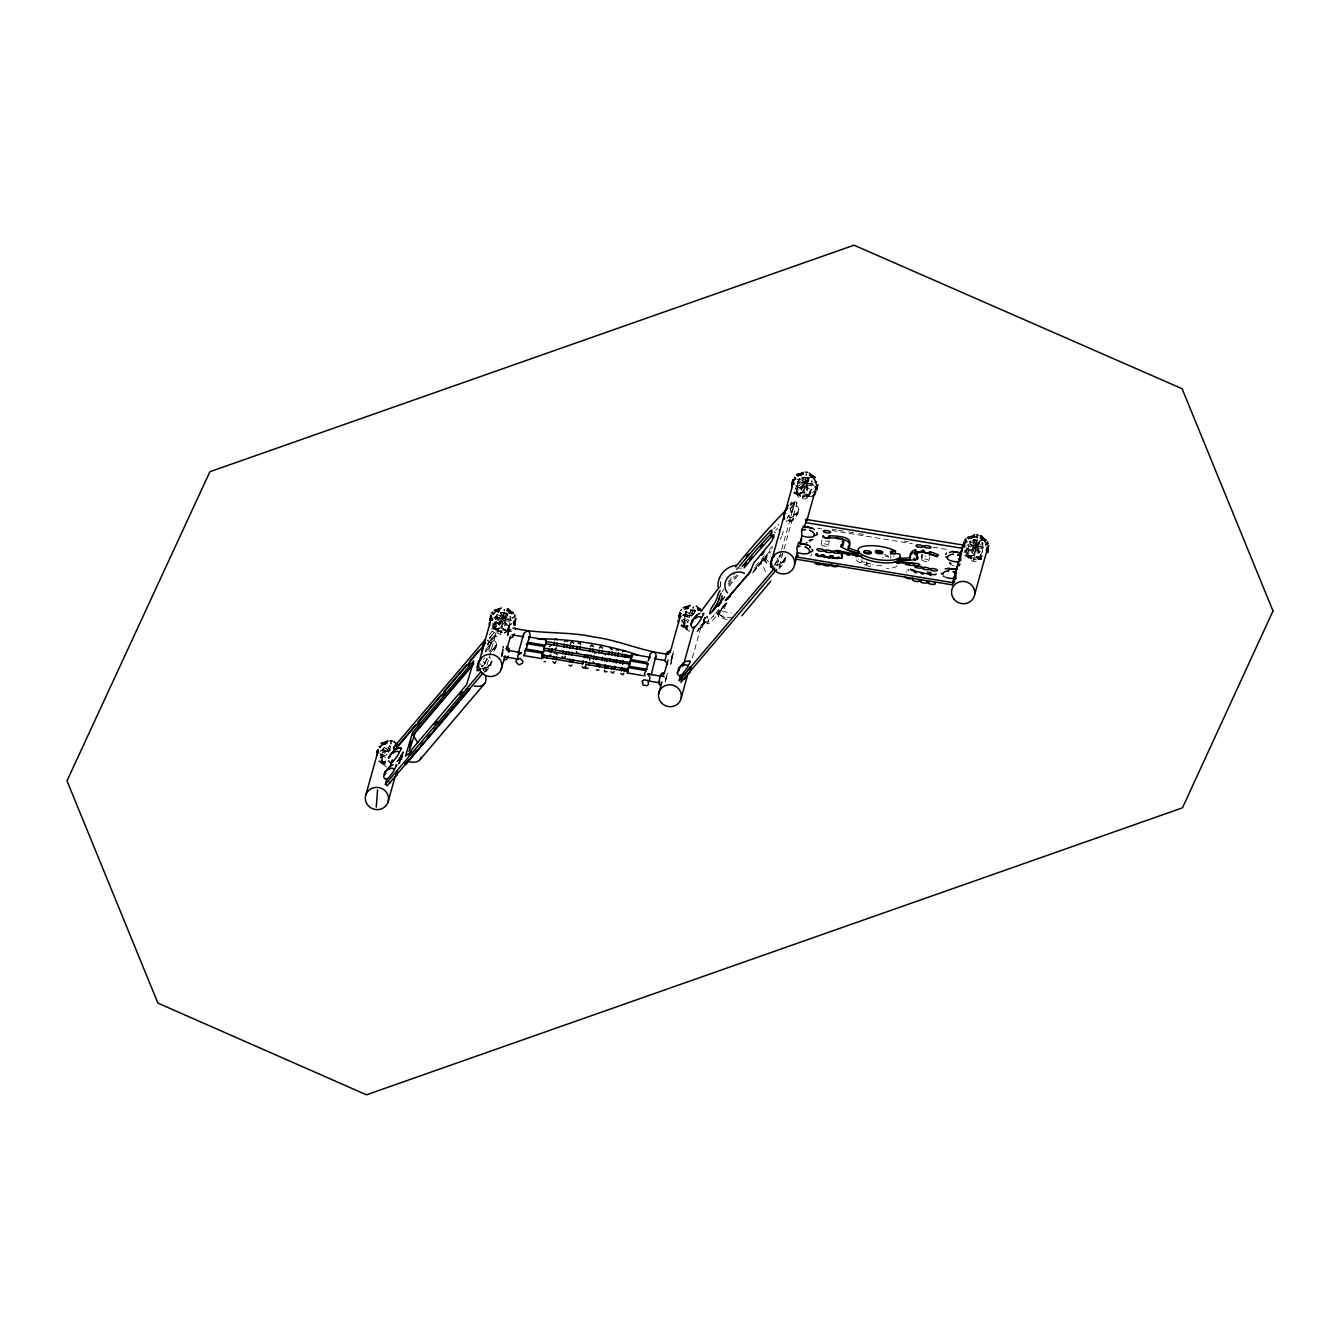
<?xml version="1.0" encoding="UTF-8"?>
<svg xmlns="http://www.w3.org/2000/svg" width="1340" height="1340" viewBox="0 0 1340 1340"><rect width="100%" height="100%" fill="white"/><g stroke="black" fill="none" stroke-linecap="round" stroke-linejoin="round"><path stroke-width="0.75" stroke-dasharray="5 3.75" d="M486.571 669.916L487.224 669.129L484.896 671.725M482.936 670.369A7.755 0.988 -51.9 0 0 484.142 669.012L486.906 665.528L487.844 665.93A15.36 12.244 -88.1 0 0 488.798 666.097L492.165 661.96L490.959 658.359A14.941 9.095 60.9 0 1 490.122 657.773A10.67 6.583 42 0 1 489.234 657.186L489.016 657.387M489.15 651.944L491.546 648.878L492.483 649.28A15.36 12.244 -88.1 0 0 493.455 649.448C494.879 652.144 498.882 639.9 494.879 647.371M665.21 681.809L667.303 673.3L665.93 681.39M696.833 631.24L699.882 628.008M780.115 566.401L780.768 565.631L779.126 567.524M793.548 518.446C794.771 517.006 788.724 524.861 785.977 520.925A7.755 0.988 -51.9 0 0 786.245 520.992M727 603.469L713.935 618.762A16.515 2.077 -51.9 0 1 707.688 623.736L705.845 622.279L707.554 616.132M707.688 623.736L709.413 617.589M721.439 608.98L723.114 606.4L721.54 608.98L724.756 608.578L725.091 606.183L723.483 605.965M724.387 605.379L722.712 607.841M764.068 558.797C775.827 545.598 758.875 570.538 766.916 555.078M403.424 752.058L401.179 757.15M401.95 755.224L401.665 758.122L403.642 755.308M703.802 619.7L704.019 623.402M790.047 507.642L790.533 510.523A15.36 13.735 0.9 0 0 791.052 511.512L791.706 512.366L788.942 515.85A7.755 0.988 -51.9 0 1 787.736 517.207M790.701 504.142L791.689 502.349L792.694 502.785A14.941 7.655 6.5 0 0 793.33 503.354A10.67 6.231 23.4 0 0 794.034 504.024L791.706 512.366M486.001 671.893L491.462 664.004M493.824 651.491L496.102 647.354M496.671 644.724L495.666 641.743A14.941 9.095 60.9 0 1 494.762 641.123A10.67 6.583 42 0 1 493.891 640.537L490.406 644.44A7.755 0.988 -51.9 0 0 486.052 651.039L485.75 651.759M779.009 568.847C782.208 565.312 787.987 559.283 784.553 554.894A14.941 9.095 60.9 0 1 783.95 554.475M797.953 513.471L795.709 514.694A15.36 12.261 -88.1 0 1 794.754 514.527L793.816 514.125L791.052 517.608A7.755 0.988 -51.9 0 1 787.066 521.093L790.181 521.947L792.912 520.49L797.317 514.928L799.009 509.535L797.149 512.617M798.891 509.92L797.92 506.989A14.941 9.095 60.9 0 1 797.032 506.369A10.67 6.583 41.9 0 1 796.144 505.783L792.677 509.686A7.755 0.988 -51.9 0 0 788.322 516.285L788.02 517.006A7.755 0.988 -51.9 0 0 787.082 518.429M401.849 759.613L401.665 755.291M402.955 751.69L401.43 758.641L401.715 756.078L401.079 757.385A12.663 3.216 -22.2 0 0 398.499 757.586M704.069 623.887L703.483 618.963M501.931 655.696L502.651 648.242M508.831 626.098L507.944 635.428L509.167 628.745M501.294 656.181L503.254 646.232L502.249 655.779M774.922 564.525L774.956 564.19A7.755 0.988 -51.9 0 1 779.294 557.574L782.56 553.889M788.288 516.637L792.258 517.341L795.843 514.292M703.534 622.464L705.376 617.539M727.101 619.834L717.955 616.517L720.585 611.174L731.355 612.95M721.138 610.487L717.955 616.517M693.165 609.566L692.428 614.658M977.178 539.333L973.644 560.438L974.364 555.966M689.715 629.616L689.798 629.9M673.367 652.396L673.4 651.374M504.158 613.1L500.741 633.284L501.462 628.829M685.712 611.341L685.058 615.747L692.261 615.529M806.127 477.526L802.727 497.709L803.431 493.254M496.721 614.742L496.185 618.36L503.388 618.142L507.81 614.055L506.922 613.368A12.663 3.668 40.3 0 0 506.135 612.799M798.707 479.167L798.154 482.802L805.96 482.668L812.392 485.181L812.559 484.142L798.322 481.747M383.257 748.658L382.838 751.472L388.667 751.037M510.842 617.958L510.423 620.755L503.455 618.159L498.865 624.591L497.978 623.921A12.663 3.668 40.3 0 0 494.125 621.392M821.303 544.509L822.09 539.367A3.652 1.139 8.6 0 0 822.458 540.003M828.522 545.631A3.652 1.139 8.6 0 0 823.296 543.822A3.652 1.139 8.6 0 0 822.911 545.765A3.652 1.139 8.6 0 0 828.522 545.631L829.293 540.489M864.233 562.03A3.652 1.139 8.6 0 0 861.721 562.063L859.526 562.515L859.912 559.936L858.505 559.098M861.721 562.063L862.106 559.483M870.43 566.719A21.356 6.7 8.6 0 1 865.439 565.279L864.4 564.844L864.786 562.264M864.4 564.844L866.293 564.442L866.678 561.879M921.367 558.294L921.887 554.861M921.786 559.668L922.573 554.525A3.652 1.139 8.6 0 0 922.942 555.162M929.005 560.807A3.652 1.139 8.6 0 0 923.796 558.981A3.652 1.139 8.6 0 0 923.394 560.924A3.652 1.139 8.6 0 0 929.005 560.807L929.525 557.373M389.923 750.299L390.493 746.698L389.069 746.38L390.442 746.849M501.579 628.008L503.823 613.603M692.144 614.574L692.713 610.973M803.565 492.433L805.809 478.028M974.498 555.162L976.743 540.757M379.069 760.483L385.2 764.922L380.476 762.51L382.436 751.154L389.572 751.221M500.49 612.698L504.594 621.408L505.783 625.629L504.728 626.014A12.663 3.216 -22.2 0 0 496.303 630.202L492.417 627.388L498.53 631.827L493.807 629.415L495.783 618.058L502.902 618.125L510.021 620.454L507.441 637.204M683.752 627.405L687.42 629.197L682.697 626.785L684.656 615.429L691.792 615.495M796.848 494.46L800.516 496.252L795.793 493.84L797.752 482.484L805.357 482.635L800.834 489.016L799.963 488.346A12.663 3.668 40.3 0 0 795.391 485.449M809.125 496.52L806.312 497.073L810.03 496.236L811.99 484.879L805.39 482.635L800.365 489.201L801.253 489.887A12.663 3.668 40.3 0 1 807.635 496.57L810.801 496.42M980.126 555.731L982.589 551.695C977.982 553.906 982.538 560.472 976.927 561.125C973.041 564.224 963.058 553.721 971.45 558.998L966.726 556.569L968.686 545.212L975.805 545.263L982.924 547.591L980.964 558.947L977.228 559.802L981.718 559.149M673.216 653.351L670.737 664.389L672.915 653.166L671.307 662.379M509.2 625.445L508.044 631.793L504.326 632.648L511.361 629.9L505.666 632.145A12.663 3.668 40.3 0 0 499.267 625.462L498.396 624.758L503.471 618.192L505.699 626.115L506.755 625.763A12.663 3.216 -22.2 0 1 509.418 624.976M665.762 680.837L666.717 675.31M665.226 681.943L666.231 677.052L665.025 680.05M705.007 617.857L703.299 621.659M400.258 755.442L401.799 756.145L402.352 751.355L401.833 756.078L400.174 755.392M382.386 761.539L382.704 757.753L380.175 753.566L382.687 757.787L381.465 763.08M495.767 628.36L496.018 624.674L494.343 621.191C497.408 623.77 496.654 633.2 491.613 628.326M684.639 625.73L684.924 622.028L683.216 618.561C686.465 620.638 684.891 631.408 681.29 624.758L685.192 627.572A12.663 3.216 -22.2 0 1 688.207 625.797M797.752 492.785L798.02 489.067L795.491 484.896C801.303 489.083 792.744 497.04 802.04 498.497C810.399 500.858 807.953 492.668 811.655 488.932L809.193 493.019M968.669 555.514L968.954 551.795L966.425 547.625C972.153 550.975 964.381 560.371 971.969 555.095C985.302 559.618 977.597 554.911 970.93 555.396M502.617 654.54L502.802 653.635M507.257 632.028C505.833 628.41 498.53 626.232 494.745 629.934C503.873 641.391 506.688 629.013 511.344 623.502L507.207 628.577M502.902 653.769L502.986 649.548L502.835 653.468M509.485 629.817L508.011 634.188L509.167 627.338M506.286 630.504L503.003 628.376L498.011 628.242M798.288 493.371L804.988 492.768L809.293 496.554M979.188 557.658L980.227 559.283L981.701 558.596L980.244 559.266M490.239 664.02L492.081 660.938M783.783 560.522L785.625 557.44M398.734 763.666L400.359 757.854M488.212 640.051L488.279 645.277A15.36 13.735 1 0 0 488.782 646.265L489.435 647.12L486.671 650.604A7.755 0.988 -51.9 0 1 485.465 651.96M482.383 666.834L484.795 663.769L486.185 658.761M489.435 647.12L491.763 638.778A10.67 6.248 23.5 0 1 491.077 638.108A14.941 7.655 6.6 0 1 490.44 637.538L489.167 637.471M486.588 658.56L483.841 668.426L485.683 669.883L495.616 634.356L493.756 632.899L487.023 640.838M488.798 650.67L493.756 632.899M488.916 665.695L487.224 667.722L491.881 661.206M698.91 628.125L698.274 630.085M692.378 657.856L701.808 624.055M703.919 622.162L705.476 616.065M726.833 602.631L717.805 613.335L722.595 616.969A18.291 17.353 15.6 0 0 727.235 618.075M718.006 614.423L717.805 613.335M718.207 613.703L718.826 614.993L717.553 614.105L726.33 603.72M753.365 571.828L763.616 559.266A18.258 17.32 15.6 0 1 766.916 562.616M765.24 557.658L765.643 556.217M782.208 535.163L783.297 531.243M790.483 505.297L791.119 503.74L790.349 504.409M774.369 565.095A7.755 0.988 -51.9 0 0 775.575 563.738L778.339 560.254L779.729 555.263M777.384 564.91L781.17 551.326M781.722 549.383L795.139 501.328L796.898 502.852L794.938 501.512M779.227 566.368L783.565 550.824M784.118 548.881L796.999 502.768L790.181 509.3M792.979 516.989L798.791 509.803M703.936 620.386L703.651 622.916L704.036 620.386M496.537 644.557L491.043 651.542L493.572 649.046M785.424 557.691L780.215 564.525L775.793 565.061L777.25 565.463M495.7 648.225L494.628 649.314L495.314 648.409M797.953 512.835L796.345 515.13L798.238 512.784M784.57 560.723L782.409 562.599A15.36 12.261 -88.1 0 1 781.388 562.415L780.45 562.03L777.686 565.514M502.885 653.786L501.813 656.382L502.383 655.595M383.726 748.842L380.493 751.288L384.63 747.151L380.61 751.355M493.957 618.259L497.978 614.055L496.922 615.914M685.795 613.301L686.851 611.425M797.568 481.73L799.963 478.481L798.891 480.34M969.976 542.884L970.88 541.209L969.825 543.069M685.946 613.1L682.948 615.495L686.851 611.442M704.069 624.088L697.604 631.475M381.448 756.698L380.208 757.686M494.795 623.586L492.45 625.06M683.668 620.973L681.893 622.212M796.781 488.011L795.524 489.016M967.698 550.74L964.8 552.381M813.531 539.065L808.824 542.097M689.045 619.867L687.738 621.961L686.851 621.291A12.663 3.668 40.3 0 0 683.752 619.197M966.308 548.16A12.663 3.668 40.3 0 1 970.88 551.058L971.768 551.745L980.244 541.377M811.839 554.576L810.633 556M400.811 760.316L402.184 756.145M483.455 661.457L483.606 661.86A15.36 13.735 1 0 0 484.142 662.915L484.795 663.769M776.982 557.943L777.133 558.361A15.36 13.735 0.9 0 0 777.686 559.417L778.339 560.254M785.006 560.505L783.531 562.365L784.419 561.761M400.141 761.271L398.667 763.147M400.325 762.51L398.365 764.269M728.407 585.48L729.111 584.575A121.622 15.36 -51.9 0 1 736.715 575.044M729.395 586.082L729.948 585.379A112.493 14.204 -51.9 0 1 737.988 575.312M701.691 625.914L702.847 624.423M490.876 665.277L489.971 665.963L490.658 665.059M703.969 623.485C700.401 627.053 708.994 619.348 706.565 616.232M699.966 626.467L702.931 623.251M795.642 514.527L797.417 512.249M398.817 760.014L401.464 756.782M493.371 649.28L495.147 647.002M488.731 665.93L490.507 663.652M769.21 550.087L771.522 547.256A16.515 2.077 -51.9 0 0 774.118 543.839M483.64 659.313L484.728 658.007M380.058 754.119A12.663 3.668 40.3 0 1 384.63 757.016L386.808 754.454M497.978 623.921L506.922 613.368M489.217 634.909L492.081 631.525M498.865 624.591L507.81 614.055M499.267 625.462L508.212 614.926A12.663 3.668 40.3 0 1 508.982 615.562M489.368 638.879L493.019 633.703A3.467 1.005 40.3 0 1 492.735 631.542A3.467 1.005 40.3 0 1 496.889 634.808A3.467 1.005 40.3 0 1 495.716 635.83L487.174 645.093M487.526 643.887L495.616 634.356M485.197 650.269L497.324 635.981M505.666 632.145L509.116 628.058M695.812 610.755L692.261 614.909L690.335 610.202A12.663 3.216 -22.2 0 1 692.144 609.65M799.963 488.346L808.908 477.81A12.663 3.668 40.3 0 0 808.12 477.224M800.834 489.016L808.623 479.854M801.253 489.887L809.109 480.641M807.635 496.57L812.258 491.127M715.66 613.184L719.731 608.394M755.659 566.049L765.14 554.877M725.426 603.452L717.302 613.017A7.303 0.921 -51.9 0 1 713.399 616.517M755.207 568.344L771.455 549.199A7.303 0.921 -51.9 0 0 772.644 547.742M753.214 571.527L763.616 559.266M752.259 573.252A55.476 7.002 -51.9 0 1 756.162 569.098L771.053 551.527M970.88 551.058L979.825 540.523M971.768 551.745L979.557 542.566M980.093 559.316L978.569 559.283A12.663 3.668 40.3 0 0 972.17 552.616L981.115 542.08M978.569 559.283L983.175 553.856M487.894 658.56L485.75 661.089A7.755 0.988 -51.9 0 0 481.78 666.834M784.202 560.019L779.612 564.877M714.321 614.775L712.076 617.321A16.515 2.077 -51.9 0 1 705.845 622.279M692.629 615.144L693.819 613.837M497.073 615.73L494.075 618.108L495.716 617.137M797.719 481.546L799.059 480.156M773.85 528.714L775.659 526.838M775.693 530.171L777.518 528.295M809.31 478.648L805.407 482.668L807.685 490.541L808.724 490.189A12.663 3.216 -22.2 0 1 812.241 489.201M694.338 613.335L694.891 612.816M790.969 505.314L795.139 501.311M486.068 668.392L487.257 667.42L482.232 668.677M398.064 760.768C395.568 762.728 403.776 756.698 403.038 752.226M794.034 504.024L790.567 507.927A7.755 0.988 -51.9 0 0 789.327 509.518M491.763 638.778L488.296 642.664A7.755 0.988 -51.9 0 0 487.056 644.272M507.341 614.222L503.505 618.159L500.423 613.184L501.462 612.832A12.663 3.216 -22.2 0 1 502.366 612.548M792.476 519.652L790.248 520.908L787.284 520.238M485.549 671.055L484.46 671.843M808.439 479.519L805.374 482.601L802.392 477.609L803.447 477.258L808.724 490.189M979.356 542.248L976.307 545.33L978.619 553.269L979.657 552.901A12.663 3.216 -22.2 0 1 983.175 551.929M812.928 539.534L809.896 540.439L815.273 539.35M385.166 761.957A12.663 3.216 -22.2 0 0 382.972 763.298L379.086 760.483M802.476 477.124L806.58 485.834L807.752 490.055L806.714 490.44A12.663 3.216 -22.2 0 0 798.288 494.628L794.385 491.814C794.268 495.984 800.667 492.685 798.271 493.438M973.393 539.853L977.513 548.562L978.686 552.784L977.63 553.169A12.663 3.216 -22.2 0 0 969.222 557.34L965.319 554.525M777.518 525.18L778.825 524.325M689.48 631.509L683.635 627.304L687.956 625.311L686.901 625.613M968.652 544.274L966.86 545.413M790.784 502.869L791.756 502.332M682.831 615.63L684.472 614.675M685.192 626.333L686.063 625.847L685.142 626.517M386.724 767.183L381.414 763.03L385.736 761.036L384.68 761.338M381.414 763.03L378.282 761.422M683.685 627.355L680.502 625.696M511.696 631.173L507.173 632.179M797.568 487.743L811.806 482.735M495.582 623.318L509.82 618.309M684.472 620.688L688.023 619.432M382.252 756.413L387.595 754.537M968.502 550.455L982.723 545.447M976.173 539.434A12.663 3.216 -22.2 0 0 974.364 539.97L973.326 540.338L976.391 545.38L971.299 551.913L972.17 552.616M508.212 613.218L504.292 613.871L500.591 612.481L507.391 613.368L500.624 612.38M799.997 492.668L804.971 492.802L808.271 494.929M698.626 629.281L702.244 627.204L704.522 621.442M400.007 756.179L401.799 756.145M808.271 478.229L802.559 476.906M695.175 611.174L689.464 609.868M950.428 563.202L949.206 562.767L951.769 563.353M790.617 517.558L789.159 517.173M483.706 668.962L482.232 668.559M802.426 496.772L804.402 497.023M973.359 559.483L975.336 559.752M500.456 632.346L502.433 632.597M832.09 529.216L836.21 529.903M838.27 530.238L846.512 531.595M848.572 531.93L856.813 533.287M858.873 533.621L865.054 534.627M904.215 541.058L908.336 541.729M817.551 528.178L821.671 528.848M831.972 530.539L912.339 543.739M932.958 547.122L947.38 549.484M797.585 483.556L811.822 485.951M795.943 493.053L810.181 495.448M983.493 546.854L969.255 544.476L969.088 545.514L976.877 545.38L983.325 547.909M968.519 546.284L982.756 548.663M966.877 555.782L981.115 558.16M685.226 614.692L691.557 615.764L690.837 616.601L689.011 612.162M684.489 616.5L690.117 617.455M682.847 625.998L688.341 626.919M496.336 617.321L510.574 619.716M495.616 619.13L509.853 621.525M493.957 628.628L508.195 631.023M383.005 750.417L388.198 751.288M382.269 752.226L386.021 752.862M380.627 761.723L386.121 762.644M768.457 561.628L764.805 558.077L760.115 562.683L762.996 565.798L765.542 571.828M760.115 562.884L764.989 558.11M808.59 540.154L809.812 540.422M953.879 566.1L947.95 563.085M977.262 540.874L973.343 539.35L977.212 541.025M977.262 540.891L973.527 539.518M389.052 746.397L390.476 746.732M796.781 494.41L793.598 492.752M683.031 614.96L690.669 617.707M719.027 614.273L722.796 616.249A18.291 17.353 15.6 0 0 732.193 617.271M859.526 562.515L858.119 561.661A21.356 6.7 8.6 0 1 856.277 559.752M964.515 555.464L967.832 557.072L965.319 554.542M718.927 614.625L717.704 613.687M384.63 757.016L385.518 757.686M969.624 543.253L981.6 552.666M798.69 480.541L810.683 489.938M775.642 533.002L773.917 531.745M754.303 567.641L756.162 569.098M685.594 613.486L690.083 617.003M496.705 616.099L508.697 625.512M383.374 749.211L386.372 751.556M687.269 622.145L688.14 622.849M814.553 486.286L812.006 483.439M796.446 491.83L798.556 493.69A10.938 10.385 15.6 0 0 806.73 495.515L809.427 494.728A10.938 10.385 15.6 0 0 813.698 491.328M381.113 760.5L383.24 762.36A10.938 10.385 15.6 0 0 388.567 764.269M388.031 747.318L389.588 749.998M509.987 618.829L511.076 620.437L509.368 617.003L511.109 620.621M388.114 747.318L389.873 750.802M691.808 614.273L690.284 611.626L692.093 615.077M974.364 539.97L979.657 552.901M972.354 540.238L977.63 553.169M965.973 549.417L969.222 557.34M806.714 490.44L801.42 477.509A12.663 3.216 -22.2 0 0 800.482 477.878M795.726 488.363L798.288 494.628M681.943 619.633L685.192 627.572M501.462 612.832L506.755 625.763M500.138 614.792L504.728 626.014M493.74 623.938L496.303 630.202M400.392 755.726L401.079 757.385M388.767 747.502L390.041 750.635M386.791 747.888L388.617 752.326M380.409 757.033L382.972 763.298M982.89 545.95L982.17 542.214L982.287 544.141M811.973 483.221L811.353 481.429M979.942 556.569L979.992 557.507M809.008 493.84L809.058 494.795M507.022 629.415L507.073 630.353M884.216 554.325A14.606 4.573 8.6 0 1 890.363 558.093M890.715 555.865A14.606 4.573 8.6 0 1 890.229 558.194M736.297 569.936A112.493 14.204 -51.9 0 1 738.307 567.473M763.415 559.986A18.258 17.32 15.6 0 1 766.715 563.336M720.317 585.697A18.81 17.855 15.6 0 1 720.535 582.649L720.736 581.928A18.81 17.855 15.6 0 0 720.602 586.501M736.631 568.093A18.81 17.855 15.6 0 1 741.439 568.227M687.035 628.108A11.507 10.904 15.6 0 1 682.395 624.474M808.975 495.7A11.675 11.088 15.6 0 1 795.34 491.629M979.892 558.412A11.675 11.088 15.6 0 1 964.783 551.762M510.322 629.415A11.675 11.088 15.6 0 1 492.232 625.378M400.978 755.023A11.675 11.088 15.6 0 1 396.975 762.527M385.552 764.319A11.675 11.088 15.6 0 1 380.56 760.952M728.089 583.922A112.493 14.204 -51.9 0 1 734.119 576.351M721.925 591.979A7.303 0.921 -51.9 0 1 724.119 589.014M969.574 541.209A15.829 4.573 40.3 0 1 976.274 545.598M964.582 551.243A15.829 4.02 -22.2 0 1 982.823 543.772M982.739 556.033A10.938 10.385 15.6 0 1 980.361 557.457L977.664 558.244A10.938 10.385 15.6 0 1 969.49 556.418L967.363 554.559A10.938 10.385 15.6 0 1 964.917 549.635M981.885 542.717A12.663 3.668 40.3 0 1 983.359 544.057M969.574 541.377A12.663 3.216 -22.2 0 1 970.495 540.975M799.544 478.966A15.829 4.573 40.3 0 1 805.34 482.869M795.441 487.408A15.829 4.02 -22.2 0 1 811.889 481.043M811.705 480.658A12.663 3.668 40.3 0 1 812.442 481.328M796.865 479.486A12.663 3.216 -22.2 0 1 797.752 479.067M694.237 609.633A12.663 3.668 40.3 0 1 695.024 610.169M685.544 611.442A15.829 4.573 40.3 0 1 692.244 615.814A15.829 4.02 -22.2 0 0 691.088 616.249M681.423 620.923A15.829 4.02 -22.2 0 1 689.916 616.702M684.639 612.011A12.663 3.216 -22.2 0 1 686.465 611.191M688.006 627.924A10.938 10.385 15.6 0 1 685.46 626.634L683.333 624.775A10.938 10.385 15.6 0 1 681.775 622.464M720.501 586.87A18.81 17.855 15.6 0 1 721.992 577.909M728.34 581.744A121.622 15.36 -51.9 0 1 734.856 573.587M781.589 536.636A16.515 2.077 -51.9 0 1 780.232 539.048M389.036 745.643A12.663 3.216 -22.2 0 1 389.923 745.375M389.052 750.802A15.829 4.573 40.3 0 0 383.324 747.167A12.663 3.216 -22.2 0 1 384.245 746.916M399.655 757.603A10.938 10.385 15.6 0 1 396.489 761.974M380.108 756.078A15.829 4.02 -22.2 0 1 386.54 752.896M510.255 624.775A12.663 3.216 -22.2 0 1 511.059 624.607M497.576 614.541A15.829 4.573 40.3 0 1 503.371 618.444M492.534 623.535A15.829 4.02 -22.2 0 1 493.455 622.983M494.427 622.43A15.829 4.02 -22.2 0 1 510.875 616.45M509.837 628.879A10.938 10.385 15.6 0 1 507.458 630.303L504.744 631.09A10.938 10.385 15.6 0 1 496.587 629.264L494.46 627.405A10.938 10.385 15.6 0 1 492.902 625.093M509.719 616.232A12.663 3.668 40.3 0 1 511.16 617.589M812.593 539.183A7.755 2.429 8.6 0 1 809.645 539.635M480.34 663.752A67.67 19.564 40.3 0 1 482.015 666.7M482.752 668.124A67.67 19.564 40.3 0 1 484.494 672.144M906.142 572.13A3.652 1.139 8.6 0 1 906.259 571.56M925.957 556.217A3.652 1.139 8.6 0 1 925.019 556.033M921.82 554.559A3.652 1.139 8.6 0 1 921.3 555.346M897.063 566.016A21.356 6.7 8.6 0 1 886.561 568.512M885.221 556.067A21.356 6.7 8.6 0 1 888.47 557.072M881.737 565.815A21.356 6.7 8.6 0 1 872.591 564.542M870.816 564.14A21.356 6.7 8.6 0 1 865.824 562.7M866.829 562.683A3.652 1.139 8.6 0 1 866.293 564.442M882.457 557.775A3.652 1.139 8.6 0 1 883.311 557.775M828.706 540.975A3.652 1.139 8.6 0 1 825.457 541.058M894.333 556.167A3.652 1.139 8.6 0 1 893.395 556.05M400.928 758.708L400.392 759.646L400.928 758.708M671.407 658.275C670.017 668.007 673.183 648.074 671.407 658.275M704.388 618.644L704.069 620.269L704.606 617.623L704.388 618.644M400.643 760.165L399.471 761.639L400.627 760.149M401.615 758.189L400.945 759.01L401.682 758.105M497.173 628.494L496.286 629.013L497.173 628.46M383.826 761.589L382.955 762.108L383.843 761.572M970.076 555.631L969.205 556.167L970.076 555.614M809.377 477.794L804.385 477.727L809.377 477.794M695.226 611.057L689.514 609.75L695.226 611.04"/><path stroke-width="1.5" d="M395.819 776.229L396.003 775.592M690.418 667.588L689.731 667.035A7.755 0.988 -51.9 0 1 684.422 674.924L681.859 677.722L682.646 678.325A15.36 7.018 8.3 0 1 683.199 678.944L684.137 679.38L686.499 675.896M689.43 672.781L689.899 671.909L689.363 672.847M799.896 546.184C801.504 545.413 794.637 546.586 797.2 550.338A15.36 11.876 -68 0 1 797.25 551.494L797.267 552.566L801.42 553.604A7.755 2.429 8.6 0 0 809.461 552.365C811.337 549.166 803.313 546.033 805.357 547.089M814.519 529.585C810.951 527.039 799.528 523.505 801.839 533.621A15.36 11.876 -68 0 1 801.906 534.844L801.923 535.916L806.06 536.955A7.755 2.429 8.6 0 0 814.1 535.715C815.96 532.516 808.037 529.417 809.946 530.422M960.663 560.69L960.646 557.674A14.941 12.177 -68.2 0 1 960.562 556.469A10.67 8.392 87.1 0 1 960.562 555.38L960.194 555.246M465.114 693.735L462.166 697.319M525.029 650.453L542.616 653.233L541.695 658.593L523.722 655.562L524.292 654.557M542.616 653.233L541.729 658.593M525.732 648.945L543.554 651.944L544.459 646.583M527.625 642.295L545.413 645.277L546.318 639.934L528.563 636.936C529.4 637.606 527.709 644.372 528.077 641.274M546.335 639.917L545.447 645.277M718.156 587.037C716.95 576.217 725.844 566.217 736.514 565.329M515.431 628.192L515.364 629.18M964.616 543.973A12.663 3.216 -22.2 0 0 963.929 544.409L963.728 547.105L963.845 542.164M963.276 545.698L963.862 542.164M491.847 619.516L490.272 618.561L490.943 615.01L490.306 619.834L491.696 618.929M658.794 683.065L660.168 676.382L663.585 674.724M664.975 660.922L666.885 652.362L670.352 650.57M962.924 545.079L962.254 548.294L805.642 522.6L806.228 519.468L962.907 545.011L959.222 559.869A15.36 12.546 85.4 0 0 958.787 560.941L958.418 561.946L954.08 561.594A7.755 2.429 8.6 0 1 947.413 558.596M582.699 663.836L583.118 661.122L582.699 663.836L541.98 657.002L542.298 655.009L627.991 669.213L627.355 672.981L643.284 675.662M542.348 654.958L541.996 656.952M543.839 650.336L544.191 648.225L629.85 662.546L629.616 664.121L543.839 650.336L544.476 646.583L526.402 643.552L527.056 646.818L526 648.828M544.207 648.292L543.588 651.927M545.715 643.635L546.067 641.525L631.71 655.913L631.341 658.024L545.698 643.686L546.067 641.542M552.918 661.659L554.693 663.367L555.983 661.793M557.172 654.64L556.669 653.082L554.525 653.183M571.409 655.344L571.945 652.279L571.812 653.401M573.688 643.334L571.912 641.609L570.606 643.183M576.401 651.525L576.786 652.999L578.712 653.233M576.82 649.28L577.356 646.215L577.004 647.923M580.639 644.624L580.136 643.066L577.992 643.183M582.146 666.566L583.922 668.275L585.228 666.7M584.977 654.506L584.441 657.706L584.893 655.21M585.781 664.573L585.647 668.241L588.176 668.308M587.305 658.158L587.858 654.942L587.506 657.304M589.717 659.967L589.583 658.945M593.436 646.65L591.794 644.942L590.354 646.5M602.514 648.175L600.739 646.45L599.449 648.024M604.407 670.168L604.692 671.541M612.397 649.833L610.202 648.175M613.301 662.462L613.737 660.034M619.867 663.468L620.319 661.139M586.836 664.523L627.622 671.374L627.991 669.213M629.482 664.69L630.118 660.922L648.041 663.937L646.517 668.811M383.893 743.633L386.439 742.511L383.86 744.052M497.19 610.94L499.77 609.415M511.428 613.335L510.641 611.66L509.1 612.665M686.08 608.327L690.268 605.278M799.176 475.365L803.364 472.333M813.413 477.76L811.102 475.784A12.663 3.216 -22.2 0 0 810.549 475.784M970.11 538.094L974.297 535.045M984.347 540.489L983.543 538.814M376.255 807.149L377.578 789.846M956.107 570.254A10.67 7.538 67.2 0 1 956.408 569.433A14.941 8.609 52.2 0 1 956.743 568.78L954.582 576.518A15.36 12.546 85.4 0 0 954.13 577.59L953.779 578.595L950.01 578.344M959.959 563.889L959.289 565.614M647.136 669.33L629.214 666.332L629.582 663.501M630.118 661.056L629.951 662.379M648.058 661.039L649.9 657.27L631.978 654.272L631.81 655.729M784.738 512.416L786.01 509.502L785.274 510.389M477.827 663.803L479.083 660.888L478.363 661.793M485.331 642.496L482.852 645.461L482.685 648.091M509.133 651.759L509.016 648.577L506.419 646.583M809.863 546.234C806.395 542.801 797.551 545.413 798.992 542.08M802.995 526.352L804 525.95M550.053 651.927L550.254 650.403M556.736 657.119L556.217 659.933L556.485 658.66M579.718 649.515L580.22 646.701L580.103 647.823M607.204 658.61L606.685 661.441L606.953 660.151M609.063 651.96L608.544 654.741L608.745 653.25M609.6 661.508L610.102 658.677L609.985 659.799M955.688 579.232L955.99 574.324A14.941 12.177 -68.2 0 1 955.923 573.118L956.174 572.615M771.455 559.299L774.219 555.648M806.161 520.858L806.295 519.317M961.919 550.522L961.417 552.097A14.941 8.609 52.2 0 0 961.065 552.767L961.065 552.784M546.971 655.813L546.502 658.308L546.703 657.421M549.082 649.197L548.747 651.156M565.932 652.027L565.48 654.523L565.748 653.233M567.155 645.26L566.686 647.756L566.954 646.466M586.334 655.444L586.284 655.83M586.334 662.412L586.284 662.798M590.052 649.096L589.583 651.592L589.784 650.721M596.87 657.203L596.4 659.716L596.669 658.426M599.148 650.62L598.679 653.116L598.947 651.843M605.094 658.593L604.625 661.089L604.909 659.816M615.596 653.384L615.127 655.88L615.412 654.607M621.794 656.248L622.179 654.49M628.091 669.045L628.259 667.588L646.198 670.603L644.54 673.216L645.026 675.829M856.997 555.078L857.751 556.636L855.875 556.385M553.755 657.337C554.241 653.836 552.867 661.508 553.537 658.577M557.055 643.954C557.541 640.436 556.184 648.141 556.837 645.193M563.001 651.927C563.47 648.409 562.147 656.114 562.8 653.149M564.207 645.143C564.693 641.609 563.353 649.264 564.006 646.382M569.818 660.034C570.321 656.466 568.931 664.205 569.601 661.273M573.118 646.65C573.62 643.083 572.247 650.821 572.917 647.89M585.865 662.731L585.999 661.608L585.798 662.496M611.844 653.149L611.978 652.061L611.559 654.724M624.574 669.23L624.708 668.107L624.306 670.804M629.566 663.953L629.247 666.265M797.132 553.018L795.709 559.132L952.338 584.843L962.589 547.089L960.931 553.018L961.718 552.716M838.304 538.898L838.405 538.211A4.422 1.39 8.6 0 1 842.257 539.149L842.927 539.802A22.947 7.202 8.6 0 1 842.709 543.889L842.374 544.141A9.196 2.881 8.6 0 0 841.889 547.122A22.964 7.202 8.6 0 0 856.193 552.633L858.086 554.408L856.226 554.157A54.873 17.202 8.6 0 1 838.874 550.673A2.73 0.854 8.6 0 0 835.892 551.427M841.001 546.251L840.9 546.938A9.196 2.881 8.6 0 1 842.039 546.368L842.374 546.117A22.947 7.202 8.6 0 0 842.592 542.03L842.056 541.444M892.172 553.688L892.557 551.108L895.489 551.075L895.087 553.638L892.172 553.688A3.652 1.139 8.6 0 0 890.296 554.073M952.338 584.843L960.747 553.604M384.815 772.409L385.92 771.053L384.865 772.761M689.38 661.692A7.755 0.988 -51.9 0 1 688.693 664.724L688.14 665.528A7.755 0.988 -51.9 0 1 682.847 673.585L680.284 676.382L679.397 675.812A15.36 8.492 60.2 0 0 678.559 675.193L677.219 673.333L679.011 667.839M702.746 613.804A7.755 0.988 -51.9 0 1 702.076 616.836L701.524 617.79A7.755 0.988 -51.9 0 1 696.214 625.696L693.651 628.477L692.847 627.84A15.36 8.492 60.2 0 0 691.926 627.304L690.72 623.686L693.517 619.566M684.623 678.476L685.176 677.337M605.027 666.566L604.826 668.091L605.027 667.219M605.178 666.399L605.362 664.858L605.094 666.818M624.792 655.93C624.172 660.587 625.562 651.123 624.943 655.763M376.892 751.79L376.724 755.241L377.679 750.367A12.663 3.216 -22.2 0 1 378.366 749.931A11.675 11.088 15.6 0 0 377.763 752.795M964.75 546.67L963.175 545.715L962.84 547.692L963.929 544.409M390.861 743.834L391.146 742.193M490.256 618.628L489.921 620.537L491.01 617.271M504.192 610.739L504.393 609.583M568.73 653.501C569.701 648.543 567.959 657.739 568.797 653.753M588.947 663.87C589.918 658.778 588.109 668.727 589.081 663.702M592.665 650.537C593.637 645.562 591.844 655.31 592.799 650.369M598.31 665.679L598.578 663.903L598.31 665.009M601.744 652.061C602.732 647.053 600.923 656.918 601.894 651.893M599.683 665.662C600.655 660.654 598.829 670.486 599.818 665.494M606.618 666.633L606.35 668.074M607.908 667.052C608.879 662.027 607.07 671.893 608.058 666.885M611.677 667.236L611.409 669.196L611.693 667.923M693.082 608.109L693.283 606.953M806.178 475.164L806.379 474.008M977.095 537.893L977.396 536.235M631.592 657.086L631.073 659.665L647.002 662.345M550.321 650.654L550.087 651.86M596.87 665.427L596.601 666.717L596.937 664.355M627.84 669.464L628.259 667.588M627.756 670.787L627.388 672.931M515.18 622.882L515.682 618.259L514.409 624.289A12.663 3.216 -22.2 0 0 513.856 624.273M987.044 548.11A12.663 3.668 40.3 0 1 987.513 548.747L987.664 552.683L988.602 545.397L987.329 551.427A12.663 3.216 -22.2 0 0 986.759 551.427M491.83 619.767L492.852 619.884L491.947 619.348M501.244 669.347L501.864 666.516A11.675 11.088 15.6 0 0 486.119 654.892A11.675 11.088 15.6 0 0 482.149 673.166A11.675 11.088 15.6 0 0 501.244 669.347L505.046 655.763M981.751 536.787L980.126 535.715C983.141 535.297 984.599 542.03 981.734 539.501M549.383 646.6L551.192 645.11M953.577 580.371L953.645 581.275A15.36 8.861 -34.9 0 0 953.829 581.979L954.415 582.582M958.217 563.721L958.284 564.626A15.36 8.861 -34.9 0 0 958.469 565.329L959.273 565.648M719.144 598.779L718.877 599.7A25.276 3.199 -51.9 0 1 714.304 607.992A7.303 0.921 -51.9 0 0 712.545 611.124M804.553 529.534L805.524 529.551L801.973 530.054M948.486 570.924C950.764 570.673 942.238 570.773 942.975 574.357L942.221 574.023A7.755 2.429 8.6 0 1 941.216 573.319M953.142 554.274C955.286 553.856 946.676 554.392 947.397 557.943M953.929 571.828L952.975 571.527L956.073 572.934M958.586 555.179L957.631 554.877L960.713 556.184M556.385 648.041L554.257 649.364M565.212 656.5L564.492 657.823M614.038 671.658L612.899 673.115L610.956 671.775M622.514 651.776L623.653 650.319L625.579 651.525M623.904 673.317L622.782 674.774L620.839 673.434M631.978 654.389L631.073 659.665M365.921 794.57L378.382 749.965M383.843 774.62L384.647 772.845M388.5 757.971L389.303 756.196M389.32 767.1L385.2 771.991M482.986 673.048L387.26 785.743L385.401 784.285L387.059 778.372M390.375 766.53L392.235 759.83M387.913 802.442A11.675 11.088 15.6 0 0 374.731 787.518A11.675 11.088 15.6 0 0 368.115 805.541A11.675 11.088 15.6 0 0 387.913 802.442L394.948 777.233M409.471 747L411.146 740.986M408.951 751.589L415.099 732.98L473.841 663.736M409.119 753.985C407.276 757.469 412.017 750.802 409.454 753.499M418.03 724.572C422.921 717.336 413.742 730.401 418.432 723.131M435.282 724.019L436.957 721.439L434.311 724.438M443.506 693.634L442.217 695.745L443.892 693.165M460.726 694.053C465.6 686.767 456.471 699.882 461.128 692.613M468.95 664.64C473.774 657.454 464.796 670.318 469.352 663.2M479.268 661.457L491.713 616.869M507.207 648.007L510.456 636.383M508.195 656.031L506.688 659.246L504.326 659.933M514.393 633.887L512.868 637.103L510.523 637.79M518.463 652.446L523.957 633.133L527.726 630.638L529.786 632.748L529.937 636.601M651.24 674.724L656.148 654.925L654.523 652.346L652.614 652.027L650.118 653.92L649.649 656.969M658.593 693.852L661.927 681.909M664.154 673.953L668.04 660.034M670.251 652.077L680.251 616.283M680.67 674.958L679.028 680.837L774.688 568.093M684.506 661.206L694.17 626.634M683.082 674.439L680.888 682.294L776.547 569.55M681.273 697.638L687.939 673.769M718.877 599.7L720.166 595.111A7.303 0.921 -51.9 0 1 721.087 593.285M727.184 598.595L747.67 574.91M747.251 556.368C752.092 549.166 743.114 562.046 747.653 554.928M750.467 571.142L753.8 562.951L767.753 546.284A7.303 0.921 -51.9 0 0 772.895 538.747L773.884 535.179A7.303 0.921 -51.9 0 0 772.996 535.179A25.008 3.166 -51.9 0 1 771.421 535.966L771.17 535.966A25.008 3.166 -51.9 0 1 770.785 534.894L771.941 530.087A6.985 0.888 -51.9 0 0 769.294 532.198L765.693 536.017A112.493 14.204 -51.9 0 0 739.328 566.25M761.539 554.308C759.68 557.792 764.437 551.125 761.874 553.839M771.522 560.874L793.18 483.305M797.317 546.703L798.221 543.387M800.399 541.377L802.024 535.548M804.637 526.184L805.976 521.394M794.553 564.726L797.317 554.777M800.65 542.851L801.772 538.864M806.764 520.975L816.211 487.157M974.683 594.474L987.128 549.886A11.675 11.088 15.6 0 0 987.178 546.971M660.402 675.427L661.776 673.233L664.154 672.714M748.29 574.81L751.522 569.399L749.68 572.096M554.676 639.9L555.832 638.912L557.574 639.85M564.71 641.575L565.865 640.604L567.607 641.525M571.912 665.092L570.756 666.064L569.048 665.226M686.834 608.678L687.973 608.327M513.337 623.083L515.046 622.916L514.761 625.529L514.61 621.593A12.663 3.668 40.3 0 0 514.141 620.956M376.909 751.723L378.517 752.611M397.779 748.005L399.303 748.189L394.932 749.345L389.505 756.112M945.119 568.78L957.062 569.399M384.01 775.793L385.82 772.745L385.233 773.582M414.194 753.666L411.548 756.531M752.343 556.837L751.053 558.813M397.025 774.755L397.293 771.874M478.363 663.417L476.889 667.136L478.079 670.251A7.755 0.988 -51.9 0 0 480.826 668.61M397.36 772.627L397.963 771.589M690.988 669.179L691.574 668.141M656.282 656.65L654.624 658.593M649.481 680.184L649.95 677.119L647.471 673.97L664.171 676.7M648.895 657.99L649.9 657.27M647.019 664.657L648.041 663.937M692.914 619.75L691.808 621.107M680.15 667.454L678.442 668.995M524.476 650.403L525.196 653.2L523.84 655.595M396.389 746.313L397.327 744.789L393.876 741.656L395.501 742.745M509.736 613.218L510.49 611.693L512.181 612.229M698.609 610.588L699.38 609.063L701.055 609.616M812.476 476.119L815.273 477.593C813.028 473.841 812.308 478.698 811.102 477.04M690.77 624.808L692.696 621.576M677.404 672.697L679.447 669.313L678.844 670.134M550.991 654.958L549.467 655.528M598.98 669.983L596.367 670.05M616.166 649.85L618.846 649.917M945.588 554.408L946.576 553.068M700.117 613.318L697.269 614.658L692.194 620.655M685.159 661.642L678.827 668.543M770.802 581.125L741.824 615.78M394.932 749.345L389.856 755.341M393.139 764.654L390.292 765.994L385.87 771.153M397.193 772.862L397.779 771.991M690.82 669.414L691.406 668.543M666.349 654.238L669.766 652.58M390.359 756.263L388.382 758.373M483.036 646.734L483.64 645.913L481.73 651.558M771.941 559.885C773.214 558.093 768.607 563.738 771.103 565.631M725.844 599.6L725.359 600.605L728.24 598.745M729.898 596.953L730.384 595.931M388.416 760.785L389.588 761.991A15.36 8.492 60.3 0 1 390.409 762.594L391.297 763.18L393.876 760.383A7.755 0.988 -51.9 0 0 399.186 752.494L399.739 751.522A7.755 0.988 -51.9 0 0 400.409 748.49L400.392 748.156A7.755 0.988 -51.9 0 0 399.32 748.323M384.597 778.356L384.882 778.59A15.36 8.492 60.3 0 1 385.769 779.244L386.657 779.83L389.22 777.033A7.755 0.988 -51.9 0 0 394.529 769.143L395.082 768.172A7.755 0.988 -51.9 0 0 395.769 765.14M393.307 752.896C391.565 754.052 397.377 749.228 399.169 752.326M388.617 769.579L389.521 768.792M695.644 618.209C693.885 619.448 699.614 614.507 701.507 617.639M785.307 511.981C786.379 510.373 782.024 515.967 784.469 517.743M682.127 666.164L685.243 664.59L688.157 665.695M438.75 725.191L439.654 723.567L438.75 724.287M719.396 603.854C716.297 608.829 724.086 599.064 720.149 602.883M594.625 653.082L596.451 652.697M701.071 611.392L713.198 595.161A141.119 17.822 -51.9 0 1 719.312 587.238M395.937 774.587L396.69 773.582M491.814 613.218L492.685 612.095M434.914 723.55L435.684 722.578M680.687 610.588L681.558 609.482M964.716 540.372L965.905 538.831M815.105 492.567L815.943 491.479M396.322 775.642L396.975 774.838M689.916 672.211L690.904 668.426M443.49 694.606L445.165 692.026L444.26 692.746M409.822 753.985L411.497 751.405L410.593 752.125M438.264 725.543L437.611 726.565M434.16 729.613L467.978 689.798C469 687.269 471.077 688.743 468.832 690.469L405.618 764.587L404.781 763.817L408.449 759.864M762.226 554.325L763.901 551.745L762.996 552.448M787.719 506.051L788.439 505.163M815.34 494.242L811.923 496.303M965.437 539.752L966.944 542.013M393.491 747.586L485.348 639.465M396.673 747.184L415.551 724.957M418.248 721.791L441.178 694.807M443.875 691.624L466.789 664.64M469.486 661.474L478.933 650.369M394.982 749.965L482.635 646.801M417.527 742.611A67.67 19.564 40.3 0 0 412.837 734.957L470.608 666.952M480.675 659.146L479.151 661.441L480.708 659.514M514.61 621.593L514.409 624.289M410.576 750.919L466.571 684.757L473.724 660.905L412.586 732.444L405.451 756.279L407.896 754.102M385.401 784.285L481.144 671.591M412.519 755.09L416.572 750.299M420.626 745.526L423.34 742.343M427.393 737.569L430.106 734.387M420.157 759.479L484.644 683.568M680.737 616.886L679.162 615.948L679.832 612.397L679.179 617.204L680.586 616.299M793.682 483.355L792.275 484.259L792.928 479.435L792.342 483.036L793.833 483.941M802.978 474.276A12.663 3.668 40.3 0 0 801.756 473.841L799.21 474.963M787.585 507.76L785.893 509.753L787.619 508.111M724.639 597.104L713.6 610.119A7.303 0.921 -51.9 0 1 709.697 613.234L710.702 609.667A7.303 0.921 -51.9 0 1 712.461 606.534A25.276 3.199 -51.9 0 0 717.034 598.243L718.307 593.654A7.303 0.921 -51.9 0 1 720.082 590.521M727.084 598.947L750.367 571.493M973.895 536.988A12.663 3.668 40.3 0 0 972.673 536.569L970.143 537.692M987.513 548.747L987.329 551.427M750.668 559.283L749.68 560.304M485.348 642.865L483.003 645.143M774.252 556.016L771.907 558.278M697.269 614.658L692.462 620.303M683.903 662.563L679.129 667.756M772.996 535.096L769.394 538.931A112.493 14.204 -51.9 0 0 744.035 567.926M513.99 634.591L512.734 635.562M726.866 598.427L728.809 596.702M949.424 552.465L952.522 551.51L960.998 552.951M514.794 616.718L512.567 617.975M478.246 669.883L477.794 670.268A7.755 0.988 -51.9 0 1 477.375 669.23M518.295 653.384L521.528 652.831L517.759 655.344L518.044 658.727M606.97 671.708L604.909 671.725M501.394 607.908L498.229 609.533L498.262 611.274M801.538 473.02L800.198 473.975L801.756 473.841M499.485 608.645L494.393 610.504L498.078 609.466L499.15 611.04L497.961 611.308M688.375 606.032L683.283 607.891M987.446 544.124L985.486 545.129M779.813 529.652L779.444 529.886A15.879 2.01 -51.9 0 1 779.177 530.037M811.085 477.09L812.643 476.119M395.769 745.76L397.26 744.822L396.154 743.482M697.989 610.035L699.547 609.063L702.177 610.538L700.787 609.549M981.115 540.372L983.51 538.881L985.084 539.384M816.127 481.663L815.122 482.182M389.555 768.775L391.632 768.038L394.529 769.143M545.397 661.675L544.107 661.608M974.297 535.062L971.065 536.737L971.969 538.194M384.614 744.404L385.719 744.085L384.898 742.544L384.932 744.37M955.722 578.143L953.192 578.712M807.367 544.744L799.277 543.42M960.613 552.834L952.522 551.51M955.956 569.483L947.866 568.143M591.225 655.478L589.667 655.226M687.068 606.819L688.659 606.785L686.114 607.908M686.968 606.836L684.824 607.154M686.164 661.273L688.274 661.391M815.323 487.509L817.015 487.341L816.747 489.971L816.596 486.018M986.156 550.238L987.965 550.12M814.033 535.431L814.904 535.364A7.755 2.429 8.6 0 0 816.579 532.633M809.394 552.08L810.248 552.013A7.755 2.429 8.6 0 0 811.923 549.283M826.529 537.876L829.041 537.826A39.296 12.328 8.6 0 1 838.405 538.211M953.963 581.192L954.867 581.175M954.683 578.378L953.276 578.394M794 483.154L792.258 482.986L792.995 481.696A12.663 3.216 -22.2 0 1 793.682 481.244M963.276 545.849L964.917 545.882M680.904 616.115L679.162 615.948L679.899 614.641A12.663 3.216 -22.2 0 1 681.323 613.754M490.373 618.695L492.015 618.728M378.684 751.841C375.887 750.936 377.043 749.864 377.478 753.063M537.306 638.711C571.393 639.046 605.58 644.188 637.941 655.025M815.826 488.715A12.663 3.216 -22.2 0 1 816.395 488.715L817.166 487.341L815.49 486.721M981.466 538.496A12.663 3.216 -22.2 0 1 982.036 538.513L986.207 540.322L984.8 539.317M697.437 608.729A12.663 3.216 -22.2 0 1 698.006 608.729L699.413 609.08M508.564 611.358A12.663 3.216 -22.2 0 1 509.116 611.358L510.523 611.71M390.577 782.845L389.605 782.409A15.36 7.018 8.3 0 0 389.17 782.041M805.34 472.082L807.333 472.317M976.274 534.811L978.25 535.045M861.804 556.318L859.543 555.983A102.895 32.261 8.6 0 1 841.604 552.8L841.721 552.985A44.555 13.97 8.6 0 1 841.771 557.725A2.73 0.854 8.6 0 1 840.666 558.144L838.907 558.16A31.457 9.866 8.6 0 1 837.081 558.127M812.023 528.094L803.933 526.771M655.495 658.912L665.243 660.486M649.297 681.122L659.045 682.68M796.061 556.904L952.673 582.615M813.447 477.358L811.102 475.784M984.381 540.07L982.036 538.513M497.224 610.538L498.614 610.772M511.461 612.916L509.116 611.358M513.002 627.991C539.601 634.44 567.239 631.023 593.938 637.019C619.415 640.235 642.865 651.793 668.476 654.205M511.88 634.825L523.454 636.768M624.222 655.746L629.7 656.667M563.437 657.873L562.13 656.617M594.374 663.066L593.067 661.943M620.504 669.062L627.807 670.285M506.838 650.202L520.339 652.463M503.74 656.701L517.257 658.962M895.07 561.812L902.004 562.984A102.895 32.261 8.6 0 0 906.527 563.654M604.692 654.071L605.529 654.774M505.833 648.594L507.977 649.732L508.697 651.977M972.673 536.569L967.296 537.658L971.131 536.586L971.182 538.429M744.454 573.285C732.025 567.507 719.228 582.465 727.519 592.883M397.159 744.789L395.786 744.454A12.663 3.216 -22.2 0 0 395.216 744.454M796.965 554.978L798.606 555.497M667.588 663.819L664.975 660.855M648.493 673.97L649.599 674.322M511.83 612.145L513.304 613.167L510.624 611.727M806.58 542.566L807.082 542.767M947.631 557.708L946.877 557.373A7.755 2.429 8.6 0 1 945.856 556.669M986.424 549.45L988.049 550.204M513.505 622.296L515.13 623.05M895.489 551.075L893.964 550.238A21.356 6.7 8.6 0 0 859.895 547.558A21.356 6.7 8.6 0 0 877.348 559.517A21.356 6.7 8.6 0 0 899.475 554.023L896.41 553.571A3.652 1.139 8.6 0 1 891.05 552.566A3.652 1.139 8.6 0 1 892.557 551.108M809.193 472.986L812.543 475.985L811.487 474.812M696.096 605.948L699.43 608.93L698.375 607.757M467.978 689.798L468.832 690.469M412.837 734.957L413.692 735.627M405.752 763.046L406.606 763.716M528.563 636.936L529.367 638.711M687.939 608.36L687.085 606.919L687.152 608.645M795.558 478.899L794.402 477.157M493.572 614.474L492.417 612.732M380.225 747.569L379.22 746.38M699.547 609.063L700.351 610.303L698.006 608.729M982.404 537.541L983.46 538.697M659.917 685.243L658.794 682.998M384.027 777.803L383.609 776.764M801.052 475.466L800.131 474.008L800.248 475.7M527.24 644.205L527.508 645.244M841.269 555.028L841.386 555.212A44.555 13.97 8.6 0 1 842.006 558.144M659.917 682.663L659.33 681.172M678.61 622.983L678.006 620.403M489.72 625.596L489.117 623.033M987.346 541.729L988.166 543.471M514.426 614.591L515.046 615.847M815.708 487.056L816.395 488.715M377.679 750.367L378.366 752.025M810.415 547.507L810.131 546.603L810.332 547.641M523.505 634.373L523.588 635.529M897.817 560.036A17.202 5.394 8.6 0 0 910.245 559.567A44.756 14.037 8.6 0 1 912.892 552.934A9.497 2.982 8.6 0 1 916.225 552.03M917.615 559.517A9.196 2.881 8.6 0 0 916.895 558.646L916.711 558.311A22.947 7.202 8.6 0 1 917.23 555.631M929.575 554.006A27.252 8.543 8.6 0 1 937.347 556.82M921.35 552.181A9.497 2.982 8.6 0 1 923.528 552.532M918.503 566.217A2.73 0.854 8.6 0 0 916.594 565.698A54.873 17.202 8.6 0 1 914.399 565.53M907.766 564.81A54.873 17.202 8.6 0 1 905.555 564.509M898.905 563.437A54.873 17.202 8.6 0 1 896.711 563.034M858.705 553.621A17.202 5.394 8.6 0 1 847.6 549.299A44.756 14.037 8.6 0 0 848.923 547.742M849.208 547.189A44.756 14.037 8.6 0 0 848.722 542.415A9.497 2.982 8.6 0 0 839.242 538.697A27.252 8.543 8.6 0 0 836.059 538.362M849.259 555.263A54.873 17.202 8.6 0 1 847.064 554.844M842.76 553.923A54.873 17.202 8.6 0 1 838.538 552.901A2.73 0.854 8.6 0 0 837.835 552.8M835.222 558.06A31.457 9.866 8.6 0 1 817.919 555.631A2.73 0.854 8.6 0 1 815.725 554.676A2.73 0.854 8.6 0 1 816.797 553.923A3.652 1.139 8.6 0 0 817.584 555.798A3.652 1.139 8.6 0 0 822.626 556.234A3.652 1.139 8.6 0 0 821.839 554.509M832.844 556.201A25.008 7.839 8.6 0 1 829.561 555.949M821.286 554.676A25.008 7.839 8.6 0 0 824.586 555.296A3.652 1.139 8.6 0 0 825.072 556.971A3.652 1.139 8.6 0 0 829.962 557.591A3.652 1.139 8.6 0 0 830.264 556.083M828.388 536.653A2.73 0.854 8.6 0 1 827.098 537.792A2.73 0.854 8.6 0 1 823.464 536.553M828.807 535.832A27.252 8.543 8.6 0 1 839.577 536.469A9.497 2.982 8.6 0 1 849.058 540.188A44.756 14.037 8.6 0 1 847.935 547.072A17.202 5.394 8.6 0 0 859.041 551.393M915.739 567.557A30.15 9.447 8.6 0 1 916.007 567.205M917.113 566.234A30.15 9.447 8.6 0 1 919.24 565.095A2.73 0.854 8.6 0 0 916.928 563.47A54.873 17.202 8.6 0 1 897.063 560.807M930.831 572.666A25.008 7.839 8.6 0 1 927.498 572.18M936.04 573.872A2.73 0.854 8.6 0 1 933.394 574.592A31.457 9.866 8.6 0 1 911.3 569.735A2.73 0.854 8.6 0 1 910.53 569.014M915.706 549.903A9.497 2.982 8.6 0 0 913.244 550.707A44.756 14.037 8.6 0 0 910.58 557.34A17.202 5.394 8.6 0 1 899.76 557.976M922.774 550.104A9.497 2.982 8.6 0 1 923.863 550.305M929.91 551.779A27.252 8.543 8.6 0 1 937.682 554.593A2.73 0.854 8.6 0 1 938.1 555.698A2.73 0.854 8.6 0 1 935.035 555.681A39.296 12.328 8.6 0 0 924.014 552.264A4.422 1.39 8.6 0 0 919.994 551.896L919.039 552.298A22.947 7.202 8.6 0 0 917.046 556.083L917.23 556.418A9.196 2.881 8.6 0 1 916.074 559.299A22.964 7.202 8.6 0 1 897.767 559.534M735.526 566.887A141.119 17.822 -51.9 0 1 785.458 510.707M773.683 569.182A11.675 11.088 15.6 0 0 793.716 567.49A11.675 11.088 15.6 0 0 781.689 551.712A11.675 11.088 15.6 0 0 773.683 569.182A7.755 0.988 -51.9 0 0 774.554 568.696M684.757 609.214A11.507 10.904 15.6 0 1 687.37 607.891M794 480.541A11.675 11.088 15.6 0 1 795.558 478.095M797.752 476.119A11.675 11.088 15.6 0 1 803.347 474.142M809.31 475.147A11.675 11.088 15.6 0 1 816.244 484.259M964.097 546.033A11.675 11.088 15.6 0 1 966.492 540.807M968.669 538.847A11.675 11.088 15.6 0 1 977.312 536.988M980.244 537.859A11.675 11.088 15.6 0 1 986.441 544.141M493.07 614.306A11.675 11.088 15.6 0 1 497.643 610.655M506.537 610.404A11.675 11.088 15.6 0 1 511.512 613.754M514.309 621.911A11.675 11.088 15.6 0 1 513.706 624.742M379.739 747.402A11.675 11.088 15.6 0 1 387.176 742.913M773.967 537.173A25.008 3.166 -51.9 0 1 773.281 537.407L773.029 537.424A25.008 3.166 -51.9 0 1 772.594 536.704M742.193 566.485A112.493 14.204 -51.9 0 1 767.519 537.507L771.153 533.638A6.985 0.888 -51.9 0 1 772.125 532.633M679.698 617.338A12.663 3.668 40.3 0 1 680.301 617.522M772.879 568.88A7.755 0.988 -51.9 0 1 772.594 568.83M773.297 566.183A7.755 0.988 -51.9 0 1 771.639 566.753L771.354 566.77A7.755 0.988 -51.9 0 1 770.919 565.731M784.721 518.881A7.755 0.988 -51.9 0 1 784.135 519.233M688.961 661.056A7.755 0.988 -51.9 0 1 689.363 661.357M744.353 565.715A121.622 15.36 -51.9 0 1 746.531 563.101M760.467 546.837A121.622 15.36 -51.9 0 1 762.561 544.476M720.25 602.364A25.293 3.199 -51.9 0 0 721.004 600.219L722.026 596.568A7.303 0.921 -51.9 0 1 722.327 595.798M719.094 604.625A25.293 3.199 -51.9 0 1 718.056 606.417M949.44 578.244A7.755 2.429 8.6 0 1 945.755 577.272M944.315 576.619A7.755 2.429 8.6 0 1 943.31 575.932M809.829 546.687A7.755 2.429 8.6 0 1 810.499 547.373M394.58 749.562A3.467 1.005 40.3 0 1 394.479 747.469M481.864 653.97A7.755 0.988 -51.9 0 1 481.646 653.434M421.145 757.402A67.67 19.564 40.3 0 1 409.638 761.941M485.566 675.745A67.67 19.564 40.3 0 1 474.125 686.03M934.399 582.749A3.652 1.139 8.6 0 1 934.08 584.341A3.652 1.139 8.6 0 1 928.972 583.553A3.652 1.139 8.6 0 1 929.29 581.962M930.814 575.563A3.652 1.139 8.6 0 1 929.625 574.944M929.34 574.307A3.652 1.139 8.6 0 1 930.663 573.721M926.56 581.476A3.652 1.139 8.6 0 1 926.242 583.068A3.652 1.139 8.6 0 1 921.133 582.264A3.652 1.139 8.6 0 1 921.451 580.689M922.975 574.291A3.652 1.139 8.6 0 1 921.803 573.671M921.719 572.766A3.652 1.139 8.6 0 1 922.171 572.565M927.9 573.302A3.652 1.139 8.6 0 1 928.687 574.257M913.746 569.919A3.652 1.139 8.6 0 1 911.619 570.555M908.855 570.204A3.652 1.139 8.6 0 1 908.034 569.952M912.506 578.093A3.652 1.139 8.6 0 1 908.671 578.662A3.652 1.139 8.6 0 1 905.304 576.971M918.235 579.567A3.652 1.139 8.6 0 1 919.257 581.309A3.652 1.139 8.6 0 1 914.249 580.957A3.652 1.139 8.6 0 1 913.227 579.215M921.066 572.347A3.652 1.139 8.6 0 1 920.865 572.917M916.192 572.934A3.652 1.139 8.6 0 1 914.684 572.381M913.897 571.426A3.652 1.139 8.6 0 1 914.567 570.957M929.457 551.661A3.652 1.139 8.6 0 1 929.156 553.186A3.652 1.139 8.6 0 1 924.282 552.566A3.652 1.139 8.6 0 1 923.729 550.924M929.407 555.028A3.652 1.139 8.6 0 1 929.725 555.346M929.106 552.716A2.73 0.854 8.6 0 1 925.823 552.716A2.73 0.854 8.6 0 1 923.98 551.494M929.34 552.315A2.73 0.854 8.6 0 1 929.307 552.532M915.505 560.137A3.652 1.139 8.6 0 1 914.5 558.395M921.568 550.874A3.652 1.139 8.6 0 1 921.267 552.381A3.652 1.139 8.6 0 1 916.376 551.762A3.652 1.139 8.6 0 1 915.823 550.137M917.13 554.928A2.73 0.854 8.6 0 1 915.84 553.587M917.13 555.246A3.652 1.139 8.6 0 1 915.89 553.102M921.3 551.276A2.73 0.854 8.6 0 1 919.994 552.147A2.73 0.854 8.6 0 1 916.526 551.41M828.974 536.503A3.652 1.139 8.6 0 1 828.673 538.027A3.652 1.139 8.6 0 1 823.782 537.39A3.652 1.139 8.6 0 1 823.229 535.766M828.907 564.257A3.652 1.139 8.6 0 1 828.823 565.798A3.652 1.139 8.6 0 1 823.949 565.245A3.652 1.139 8.6 0 1 823.196 563.587M830.147 556.72A2.73 0.854 8.6 0 1 828.69 557.356A2.73 0.854 8.6 0 1 825.691 556.837M824.753 556.117A2.73 0.854 8.6 0 1 824.787 555.899M836.797 565.044A3.652 1.139 8.6 0 1 836.478 566.636A3.652 1.139 8.6 0 1 831.386 565.832A3.652 1.139 8.6 0 1 831.705 564.24M838.153 556.87A3.652 1.139 8.6 0 1 837.617 558.428A3.652 1.139 8.6 0 1 832.542 557.557A3.652 1.139 8.6 0 1 833.078 556M836.88 558.144A2.73 0.854 8.6 0 1 835.574 558.11M834.183 557.842A2.73 0.854 8.6 0 1 832.894 556.519M822.006 563.621A3.652 1.139 8.6 0 1 817.769 564.408A3.652 1.139 8.6 0 1 815.44 562.331M821.939 554.961A2.73 0.854 8.6 0 1 821.253 556.067A2.73 0.854 8.6 0 1 817.484 555.346A2.73 0.854 8.6 0 1 818.17 554.224M899.844 558.445A21.356 6.7 8.6 0 1 876.042 561.929A21.356 6.7 8.6 0 1 858.253 551.075M868.655 551.795A3.652 1.139 8.6 0 1 870.548 553.721A3.652 1.139 8.6 0 1 865.104 553.286A3.652 1.139 8.6 0 1 865.087 551.51M881.1 551.896A3.652 1.139 8.6 0 1 881.117 553.788A3.652 1.139 8.6 0 1 875.539 552.398A3.652 1.139 8.6 0 1 879.342 551.46M543.621 657.655L544.157 654.59L543.621 657.655M551.494 651.994L552.03 648.945L551.494 651.994M553.772 645.411L554.308 642.346L553.772 645.411M569.835 648.108L570.371 645.043L569.835 648.108M572.281 662.462L572.817 659.397L572.281 662.462M593.519 659.045L594.056 655.997L593.553 659.146M601.76 660.436L602.297 657.404L601.76 660.436M614.289 669.514L614.826 666.449L614.289 669.514M616.149 662.848L616.685 659.783L616.149 662.848M618.008 656.181L618.544 653.133L618.008 656.181M621.291 670.687L621.827 667.621L621.291 670.687M622.731 663.953L623.268 660.888L622.731 663.953M516.369 660.084L516.067 662.094L518.965 664.891L522.567 663.183L522.885 661.173L519.97 658.392L516.369 660.084M642.312 681.222L642.999 685.058L647.019 685.745L648.51 684.321L647.84 680.469L643.82 679.799L642.312 681.222M679.112 616.065L678.811 617.908L679.246 616.082M792.225 483.12L792.041 486.571L792.359 483.137M817.484 485.7L817.166 487.308L817.702 484.678L817.484 485.7M1273 610.956L1182.483 807.836L366.473 1094.813L157.902 1003.107L67 780.868L209.894 471.73L854.049 245.186L1182.098 388.717L1273 610.956M386.222 741.69L384.932 742.594L388.047 741.003L386.222 741.69M982.036 539.735L981.148 540.271L982.036 539.752M797.92 474.209L796.379 474.93L800.064 473.891L797.937 474.209M382.603 742.879L381.062 743.616L384.748 742.561L382.603 742.879M392.017 740.986L390.024 740.769L392.017 741.003M508.831 609.65L507.224 608.561L510.557 611.559L508.831 609.65M498.38 612.196L498.329 611.207L498.396 612.196M660.737 702.026A11.491 10.904 15.6 0 0 680.452 700.368A11.491 10.904 15.6 0 0 668.61 684.824A11.491 10.904 15.6 0 0 660.737 702.026M953.812 598.947A11.675 11.088 15.6 0 0 973.845 597.255A11.675 11.088 15.6 0 0 961.819 581.46A11.675 11.088 15.6 0 0 953.812 598.947M931.585 570.421A3.652 1.139 8.6 0 0 937.313 570.388A3.652 1.139 8.6 0 0 932.238 568.529A3.652 1.139 8.6 0 0 931.585 570.421M923.746 569.148A3.652 1.139 8.6 0 0 929.474 569.115A3.652 1.139 8.6 0 0 924.416 567.256A3.652 1.139 8.6 0 0 923.746 569.148M908.805 564.81A3.652 1.139 8.6 0 0 914.533 564.777A3.652 1.139 8.6 0 0 909.458 562.9A3.652 1.139 8.6 0 0 908.805 564.81M916.141 567.54A3.652 1.139 8.6 0 0 921.87 567.507A3.652 1.139 8.6 0 0 916.811 565.631A3.652 1.139 8.6 0 0 916.141 567.54M925.303 547.507A3.652 1.139 8.6 0 0 931.015 547.474A3.652 1.139 8.6 0 0 925.957 545.615A3.652 1.139 8.6 0 0 925.303 547.507M917.414 546.72A3.652 1.139 8.6 0 0 923.126 546.687A3.652 1.139 8.6 0 0 918.068 544.811A3.652 1.139 8.6 0 0 917.414 546.72M824.82 532.349A3.652 1.139 8.6 0 0 830.532 532.315A3.652 1.139 8.6 0 0 825.474 530.439A3.652 1.139 8.6 0 0 824.82 532.349M826.11 551.929A3.652 1.139 8.6 0 0 831.822 551.896A3.652 1.139 8.6 0 0 826.763 550.02A3.652 1.139 8.6 0 0 826.11 551.929M833.999 552.716A3.652 1.139 8.6 0 0 839.711 552.683A3.652 1.139 8.6 0 0 834.653 550.824A3.652 1.139 8.6 0 0 833.999 552.716M818.371 550.656A3.652 1.139 8.6 0 0 824.083 550.623A3.652 1.139 8.6 0 0 819.025 548.747A3.652 1.139 8.6 0 0 818.371 550.656M865.473 552.532A3.652 1.139 8.6 0 0 871.151 552.448A3.652 1.139 8.6 0 0 866.009 550.606A3.652 1.139 8.6 0 0 865.473 552.532M877.097 552.381A3.652 1.139 8.6 0 0 882.759 552.298A3.652 1.139 8.6 0 0 877.633 550.455A3.652 1.139 8.6 0 0 877.097 552.381"/></g></svg>
